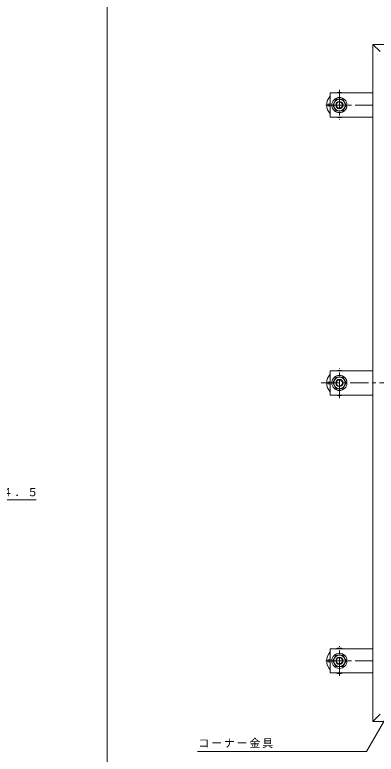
# Model space of a CAD drawing. Units: millimetres at full size, sheet at 1:6; details may follow other scales. Extents: x -2205 to 2235, y -1648 to 1656.
# Drawn here: x -489 to 107, y -691 to 528 of the extents above; entities that cross this region are included whole.
import ezdxf

# ---------------------------------------------------------------- set-up
doc = ezdxf.new("R2010")
doc.units = ezdxf.units.MM
doc.header["$LTSCALE"] = 6
doc.linetypes.add('CHAIN1', pattern=[8, 5, -1, 1, -1])
for name, color, linetype, lineweight in [('1-0_1-0ﾚｲﾔ', 4, 'Continuous', 9), ('1-1_1-1ﾚｲﾔ', 2, 'Continuous', 9), ('1-3_1-3ﾚｲﾔ', 4, 'Continuous', 9), ('1-5_1-5ﾚｲﾔ', 7, 'Continuous', 9), ('1-D', 5, 'Continuous', 5), ('1-E', 3, 'Continuous', 9), ('D-5', 7, 'Continuous', 9), ('F-0_F-0ﾚｲﾔ', 7, 'Continuous', 9)]:
    doc.layers.add(name, color=color, linetype=linetype, lineweight=lineweight)
doc.styles.add('ＭＳ ゴシック', font='')
doc.styles.get('ＭＳ ゴシック').set_extended_font_data('MS Gothic')

msp = doc.modelspace()

# ---------------------------------------------------------------- linework, layer by layer
at = {"layer": '1-0_1-0ﾚｲﾔ'}
for centre in [(29.18, 379.29), (29.18, -78.71), (29.18, -536.71)]:
    msp.add_circle(centre, 2, dxfattribs=at)
for centre, start, end in [((46.18, 379.29), 135.5852, 224.4148), ((46.18, 379.29), 72.24721, 107.75279), ((46.18, 379.29), 252.24721, 287.75279), ((46.18, -78.71), 72.24721, 107.75279), ((46.18, -78.71), 135.5852, 224.4148), ((46.18, -78.71), 252.24721, 287.75279), ((46.18, -536.71), 135.5852, 224.4148), ((46.18, -536.71), 72.24721, 107.75279), ((46.18, -536.71), 252.24721, 287.75279)]:
    msp.add_arc(centre, 21, start, end, dxfattribs=at)
at = {"layer": '1-1_1-1ﾚｲﾔ', "color": 6, "linetype": 'CHAIN1'}
msp.add_line((16.18, -78.71), (1228.581, -78.71), dxfattribs=at)
at = {"layer": '1-3_1-3ﾚｲﾔ', "color": 2}
for p, q in [((101.38, 479.29), (113.38, 467.29)), ((1143.38, 479.29), (101.38, 479.29)), ((101.38, -636.71), (101.38, 479.29)), ((101.38, -636.71), (113.38, -624.71)), ((1143.38, -636.71), (101.38, -636.71))]:
    msp.add_line(p, q, dxfattribs=at)
at = {"layer": '1-5_1-5ﾚｲﾔ'}
for p in [(181.624, -529.01), (-187.717, -686.191)]:
    msp.add_line(p, (90.875, -686.191), dxfattribs=at)
at = {"layer": '1-D'}
for points in [[(40.695, 369.79), (35.21, 379.29), (40.695, 388.79), (51.665, 388.79), (57.149, 379.29), (51.665, 369.79)], [(40.695, -88.21), (35.21, -78.71), (40.695, -69.21), (51.665, -69.21), (57.149, -78.71), (51.665, -88.21)], [(40.695, -546.21), (35.21, -536.71), (40.695, -527.21), (51.665, -527.21), (57.149, -536.71), (51.665, -546.21)]]:
    msp.add_lwpolyline(points, close=True, dxfattribs=at)
for centre, radius in [((46.18, 379.29), 12.5), ((46.18, 379.29), 9.5), ((46.18, 379.29), 6), ((46.18, 379.29), 5.053), ((46.18, -78.71), 12.5), ((46.18, -78.71), 9.5), ((46.18, -78.71), 6), ((46.18, -78.71), 5.053), ((46.18, -536.71), 12.5), ((46.18, -536.71), 9.5), ((46.18, -536.71), 6), ((46.18, -536.71), 5.053)]:
    msp.add_circle(centre, radius, dxfattribs=at)
at = {"layer": '1-E', "linetype": 'CHAIN1'}
for p, q in [((46.18, 404.13), (46.18, 355.243)), ((24.021, 379.29), (101.38, 379.29)), ((46.18, -103.55), (46.18, -54.663)), ((46.18, -561.55), (46.18, -512.663)), ((24.021, -536.71), (101.38, -536.71))]:
    msp.add_line(p, q, dxfattribs=at)
at = {"layer": '1-E'}
for p, q in [((101.38, 399.29), (31.18, 399.29)), ((31.18, 399.29), (31.18, 359.29)), ((101.38, 359.29), (31.18, 359.29)), ((101.38, -58.71), (31.18, -58.71)), ((31.18, -98.71), (31.18, -58.71)), ((101.38, -98.71), (31.18, -98.71)), ((101.38, -516.71), (31.18, -516.71)), ((31.18, -556.71), (31.18, -516.71)), ((101.38, -556.71), (31.18, -556.71))]:
    msp.add_line(p, q, dxfattribs=at)
at = {"layer": 'D-5'}
msp.add_line((-662.507, -271.217), (-454.044, -271.217), dxfattribs=at)
at = {"layer": 'F-0_F-0ﾚｲﾔ'}
msp.add_line((-336.7, -1533), (-336.7, 771.667), dxfattribs=at)

# ---------------------------------------------------------------- texts
at = {"layer": '1-5_1-5ﾚｲﾔ', "insert": (-186.422, -680.569), "char_height": 13.2, "attachment_point": 7, "style": 'ＭＳ ゴシック'}
msp.add_mtext('\\T1.17;コーナー金具', dxfattribs=at)
at = {"layer": 'D-5', "insert": (-658.125, -266.106), "char_height": 13.2, "attachment_point": 7, "style": 'ＭＳ ゴシック'}
msp.add_mtext('\\T1.17;アンカー：ｔ＝４．５', dxfattribs=at)

doc.saveas('drawing.dxf')
